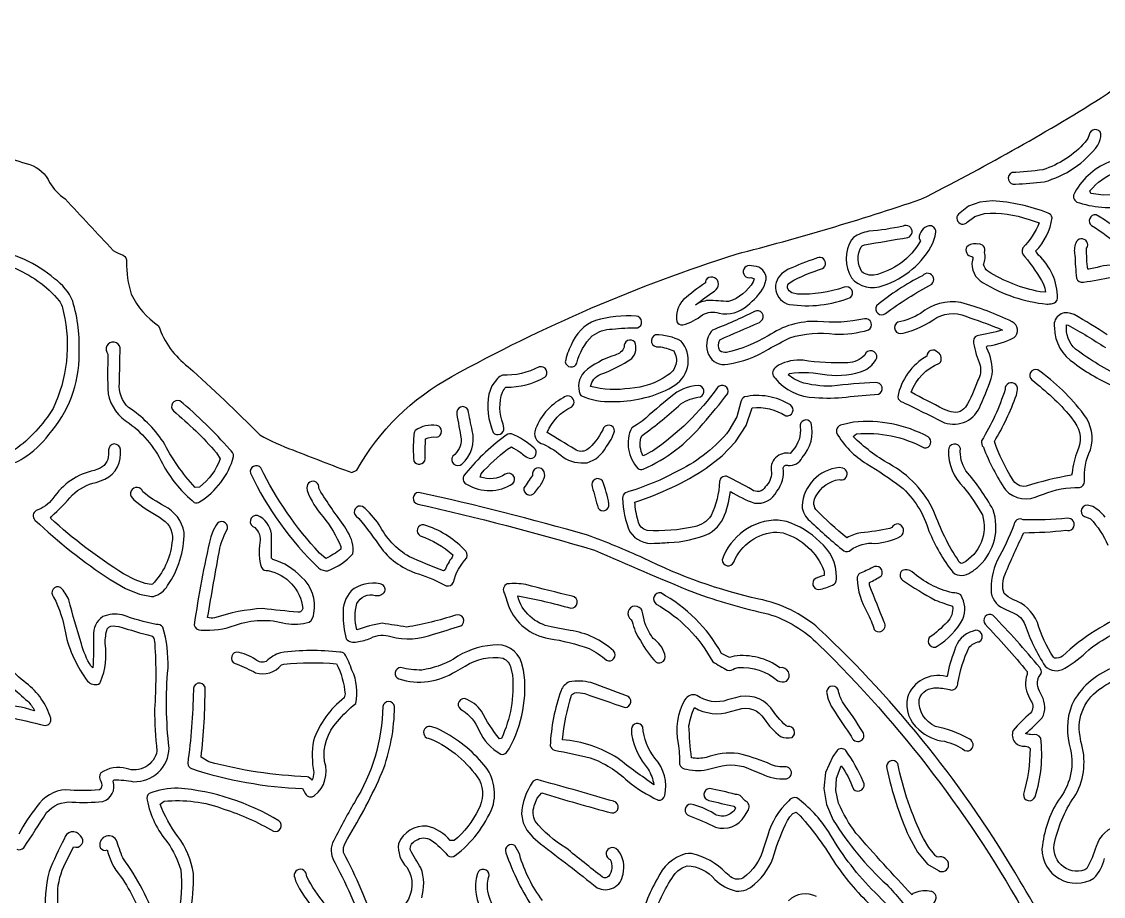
# Model space of a CAD drawing. Extents: x 1.4 to 96.1, y 1 to 80.1.
# Drawn here: x 30.58 to 36.22, y 19.85 to 24.41 of the extents above; entities that cross this region are included whole.
import ezdxf

# ---------------------------------------------------------------- set-up
doc = ezdxf.new("R2010")
doc.units = 0
doc.linetypes.add('0', pattern=[0])
doc.layers.add('1', color=7, linetype='0')

msp = doc.modelspace()

# ---------------------------------------------------------------- linework, layer by layer
at = {"layer": '1'}
for p, q in [((33.033676, 22.301605), (33.033657, 22.301544)), ((30.870066, 20.172699), (30.870136, 20.172699))]:
    msp.add_line(p, q, dxfattribs=at)
for points in [[(30.350386, 23.813843, 0.128986), (30.625219, 23.66925, -0.207), (30.728195, 23.574295, 0.095895), (30.808449, 23.489182, 0.004354), (31.059875, 23.221115, 0.079371), (31.111214, 23.196381, -0.300722), (31.128235, 23.161652, 0.077505), (31.15337, 22.993057, 0.133886), (31.296284, 22.827744, 0.151245), (31.450085, 22.614517, -0.013725), (31.82357, 22.259506, 0.042889), (31.995407, 22.180786, 0.006363), (32.302269, 22.063019), (32.329353, 22.075958, -0.14113), (32.823772, 22.563339, -0.049315), (34.305, 23.201477, 0.018829), (35.267727, 23.487457, 0.023233), (36.207748, 24.016418, 0.070766), (36.644474, 24.412888)], [(30.493643, 22.118698, 0.266309), (30.590088, 22.137894, 0.097316), (30.723383, 22.260666, 0.185498), (30.881891, 22.680243, 0.085654), (30.848532, 22.956528, 0.136353), (30.754166, 23.073288, 0.148248), (30.417768, 23.222672, 0.226057)], [(30.534018, 23.132843, -0.127484), (30.77845, 22.958176, -0.114461), (30.800213, 22.897186, -0.170372), (30.745995, 22.39653, -0.097315), (30.545925, 22.180771, -0.160311)], [(36.238518, 22.780075, 0.021694), (36.065865, 22.886673), (36.04937, 22.891525, 0.599894), (35.9632, 22.817017, 0.249709), (36.067707, 22.632385, 0.057035), (36.279881, 22.50856)], [(36.317249, 22.559479, -0.046364), (36.07378, 22.705473, -0.224703), (36.026257, 22.832321), (36.035, 22.831024, -0.019807), (36.229408, 22.714249, 0.311093)], [(36.227589, 21.830688, 0.08756), (36.163452, 21.88562), (36.135197, 21.89241, 0.97876), (36.131462, 21.830048), (36.150707, 21.822083, -0.098507), (36.241001, 21.68367, 0.013601)], [(36.367825, 21.335281, 0.096096), (36.005985, 21.106445, -0.209381), (35.963638, 21.095871), (35.958313, 21.100632, -0.071045), (35.875427, 21.281387, 0.218289), (35.746639, 21.400482, -0.062632), (35.70084, 21.431671, -0.179345), (35.706593, 21.533768, -0.013064), (35.804028, 21.749298, 0.028444), (36.023441, 21.762314, 1.272098), (36.0308, 21.824402, -0.034266), (35.800381, 21.817057, 0.558211), (35.752041, 21.789108, -0.033948), (35.665604, 21.60405, 0.121936), (35.634193, 21.435547, 0.269515), (35.709892, 21.349747), (35.748577, 21.331909, -0.206458), (35.811085, 21.267944, 0.061014), (35.915016, 21.053726, 0.344298), (36.017574, 21.042404, 0.058657), (36.142197, 21.138306, -0.074122), (36.378529, 21.271851)], [(30.557318, 20.099182, 0.324679), (30.593157, 20.106689, 0.008634), (30.712032, 20.28981, -0.23772), (30.844069, 20.345367, 0.043367), (31.005087, 20.348173, 0.412822), (31.059797, 20.453476), (31.062519, 20.460068, -0.065894), (31.165335, 20.451218, 0.416433), (31.350769, 20.6259, -0.051802), (31.345232, 21.042465, 0.078107), (31.318684, 21.257141, 0.299794), (31.282806, 21.270569, -0.032899), (31.105633, 21.320892, 0.155192), (31.005445, 21.311996, 0.26439), (30.956882, 21.210846, -0.02464), (30.953173, 21.045425), (30.943237, 21.054642, -0.07893), (30.89448, 21.169357, -0.012055), (30.827921, 21.399704, 0.096183), (30.785545, 21.463778, 0.859731), (30.749115, 21.413696, -0.081489), (30.810081, 21.226593, 0.105572), (30.925903, 20.975002, 0.295398), (30.983362, 20.960066), (30.989332, 20.965267), (30.993963, 20.971685, 0.13301), (31.017618, 21.171082, -0.062327), (31.027731, 21.248871, -0.301809), (31.072035, 21.262024), (31.089521, 21.25946, 0.008314), (31.262066, 21.210236), (31.271126, 21.199799), (31.275913, 21.170853, -0.032174), (31.274942, 20.828796, 0.031404), (31.287436, 20.611847, -0.458353), (31.127668, 20.519699, 0.221959), (30.995607, 20.496979, 0.31762), (30.994997, 20.453873, -0.238871), (30.995275, 20.413773), (30.987291, 20.409607, -0.051428), (30.812834, 20.408722, 0.240963), (30.661924, 20.321671, 0.049587), (30.56739, 20.177612)], [(30.447327, 21.032745, 0.034797), (30.614405, 20.870773, -0.050944), (30.650003, 20.822723), (30.647968, 20.821136, 0.071495), (30.461502, 20.852434, 0.212729)], [(30.504143, 20.79071, -0.003715), (30.705555, 20.744247, 0.461067), (30.733881, 20.782455, 0.160071), (30.60659, 20.964035, -0.045204), (30.504967, 21.060638, 0.245567)], [(36.262573, 21.042725, 0.183247), (36.054173, 20.852768, 0.170125), (36.047787, 20.618591, -0.226877), (35.984005, 20.355515, 0.112536), (35.898575, 20.102066, 0.585271), (36.16872, 19.947464, 0.13194), (36.224407, 20.050797, -0.096465)], [(36.301125, 20.223953, 0.274444), (36.181419, 20.113586, -0.050835), (36.132019, 19.998184), (36.121185, 19.991274, -0.610047), (35.965942, 20.139343, -0.100892), (36.075314, 20.384842, 0.202452), (36.101585, 20.660324), (36.097317, 20.688049, -0.316577), (36.211491, 20.941696, -0.043059), (36.296227, 20.99115, 0.838829)], [(32.430416, 19.689011, 0.03437), (32.260124, 20.082541, -0.206684), (32.270287, 20.133453), (32.280098, 20.152527, 0.031852), (32.461212, 20.500305, 0.089311), (32.525166, 20.84256, 0.849587), (32.463516, 20.842438, -0.1362), (32.315887, 20.343277, 0.009325), (32.201344, 20.13179, 0.225447), (32.215481, 20.02623, -0.038086), (32.386986, 19.632912)], [(32.666847, 19.845329, 0.157717), (32.662628, 20.002029, -0.023803), (32.607952, 20.095123, -0.360171), (32.636696, 20.144119, -0.323623), (32.716465, 20.14624, -0.068574), (32.801716, 20.067276, 0.354465), (32.841164, 20.066086, 0.134626), (33.036182, 20.319168, 0.270819), (32.980465, 20.551331, 0.102988), (32.747574, 20.727997), (32.719925, 20.737179, 1.076595), (32.700512, 20.677429), (32.715767, 20.673462, -0.141928), (32.967484, 20.459793, -0.242436), (32.9622, 20.306412, -0.109649), (32.835751, 20.143814), (32.815521, 20.144394, 0.157482), (32.695305, 20.219667, 0.335727), (32.546268, 20.128113, 0.239836), (32.589359, 20.005737, -0.312759), (32.584152, 19.818075, -0.152496)], [(31.46221, 19.766251, 0.048708), (31.477024, 19.972931, 0.129011), (31.396172, 20.165543, -0.0667), (31.303406, 20.334183), (31.32477, 20.349075, -0.116744), (31.636461, 20.30867, -0.056544), (31.894209, 20.192503, 0.830301), (31.923004, 20.24678, 0.116482), (31.3986, 20.417618, 0.093789), (31.24708, 20.389771, 0.301136), (31.235874, 20.355759, 0.127845), (31.34297, 20.134583, -0.072047), (31.411215, 19.992279, -0.078959), (31.398014, 19.756058, 0.427292)], [(35.24847, 19.568405, 0.097418), (35.011005, 19.890594, -0.060626), (34.786564, 20.191391, 0.092233), (34.620693, 20.36676, 0.335358), (34.579014, 20.351135, 0.140733), (34.470146, 20.171997), (34.447865, 20.10527, -0.176898), (34.339657, 19.94841, -0.333953), (34.268997, 19.96228), (34.25095, 19.976563, 0.150061), (34.07304, 20.076147), (34.056492, 20.076635), (34.04002, 20.074974, 0.225001), (33.895523, 19.947052, 0.082214), (33.800323, 19.698242, 0.16634)], [(33.876247, 19.746704, -0.079779), (33.987499, 19.973358, -0.118605), (34.049885, 20.013321, -0.209665), (34.193985, 19.94133, 0.134576), (34.304996, 19.880768, 0.226581), (34.400822, 19.917526, 0.156247), (34.502995, 20.073685, -0.044839), (34.572735, 20.248779), (34.585712, 20.267563), (34.600563, 20.285278), (34.618446, 20.292404), (34.638962, 20.273575, -0.044576), (34.822411, 20.021988, 0.050506), (35.019928, 19.793289, -0.075272)], [(30.767508, 19.580627, 0.006092), (30.770727, 19.890564, -0.104032), (30.820425, 20.046768), (30.853392, 20.112106, 0.874926), (30.888769, 20.169067, 0.669573), (30.803606, 20.152267, 0.026955), (30.726173, 19.983795, 0.086825), (30.708458, 19.747116, 0.016877)], [(31.287621, 19.712296, 0.075516), (31.109451, 20.053726, -0.021386), (31.075417, 20.148453, 0.895333), (30.992311, 20.106359, 0.329642), (31.028677, 20.09523, 0.120107), (31.096552, 19.960312, -0.076375), (31.230381, 19.683777, -0.259786)], [(33.295589, 19.831802, -0.088742), (33.177402, 20.069221, 0.075351), (33.152138, 20.118649, 0.743778), (33.105427, 20.081192, 0.068131), (33.253647, 19.78331, 0.109358)], [(32.162773, 19.813065, -0.047464), (32.067844, 19.955231), (32.066097, 19.96431, 1.21073), (32.005127, 19.949417), (32.008835, 19.934601, 0.068066), (32.110889, 19.779861, -0.13468)], [(33.09087, 19.720718, -0.105536), (33.010723, 19.880478, -0.113613), (33.017933, 19.96254, 0.871756), (32.956867, 19.972748, 0.219574), (32.989269, 19.76236, 0.042697)], [(34.722961, 19.85228, 0.330204), (34.577656, 19.830261, 0.224813)]]:
    msp.add_lwpolyline(points, format="xyb", dxfattribs=at)
for points in [[(35.76086, 23.566605, 0.015943), (35.909206, 23.578156, 0.165573), (36.190376, 23.769547, 0.122081), (36.205978, 23.829102, 0.796912), (36.145, 23.823624), (36.136887, 23.804489), (36.123703, 23.784439, -0.13159), (35.903507, 23.6409, -0.012867), (35.742508, 23.626492, 0.929828)], [(36.83176, 23.611145, 0.51751), (36.912449, 23.752762, 0.106611), (36.875271, 23.816238, 0.232956), (36.777374, 23.827316, -0.081259), (36.655136, 23.827209, 0.166583), (36.377029, 23.754978, 0.198719), (36.356876, 23.716444, 0.611979), (36.410484, 23.700836, -0.177544), (36.607044, 23.763611, -0.002637), (36.751705, 23.761124, -0.044044), (36.835201, 23.768219, -0.298705), (36.851383, 23.686447, 0.020223), (36.671867, 23.60878, -0.072168), (36.290226, 23.510834), (36.218491, 23.509247), (36.15377, 23.516708), (36.148563, 23.532227, -0.113446), (36.282681, 23.630569, 0.843593), (36.246971, 23.681351, 0.178414), (36.06255, 23.509262, 0.434167), (36.093857, 23.468765, 0.13456), (36.361862, 23.457932, 0.073339)], [(35.953403, 22.943512, 0.349205), (35.979862, 22.971985, 0.210866), (35.880703, 23.195892, -0.002574), (35.865452, 23.216415, 0.157588), (35.951706, 23.391113, 0.280912), (35.930302, 23.415649, 0.076448), (35.641434, 23.479248), (35.575394, 23.472763), (35.514965, 23.450897), (35.462933, 23.410002, 1.000023), (35.50919, 23.36795), (35.549603, 23.398117), (35.598873, 23.4133, -0.106104), (35.83115, 23.381393), (35.884682, 23.364594, -0.092804), (35.799328, 23.234787, 0.364221), (35.809093, 23.188095, -0.046193), (35.906948, 23.044235), (35.913486, 23.024307), (35.91724, 23.003418), (35.888962, 23.005127, -0.092492), (35.616192, 23.11203, -0.157944), (35.594456, 23.148453, 0.173991), (35.59948, 23.210451, 0.580447), (35.564102, 23.254211, 0.236131), (35.507286, 23.240097, 0.5579), (35.534027, 23.188555, -0.466953), (35.53587, 23.170654, 0.326411), (35.591763, 23.052322, 0.112808), (35.92358, 22.940939, 0.025409)], [(36.528721, 23.038925), (36.512138, 23.087112), (36.477695, 23.145889, 0.101185), (36.180977, 23.405993, 0.779694), (36.157471, 23.350128, -0.091618), (36.430443, 23.104721), (36.442204, 23.083939, 0.242127), (36.18647, 23.131912), (36.141933, 23.12233), (36.137913, 23.122314, -0.045293), (36.131401, 23.232058, 1.167465), (36.075169, 23.259171, 0.16256), (36.070126, 23.195328, 0.014659), (36.078136, 23.076141, 0.390278), (36.115356, 23.054901, 0.002898), (36.262653, 23.080658, -0.159398), (36.404194, 23.033493, 0.118553), (36.502853, 23.002136, 0.424166)], [(35.309059, 23.348936, 0.341527), (35.258648, 23.283691), (35.261654, 23.276337), (35.26643, 23.269974, -0.210786), (35.022179, 23.091293, -0.18096), (34.960526, 23.108887, -0.267808), (34.955956, 23.239609), (34.962231, 23.244659), (34.974762, 23.250036, -0.001214), (35.19978, 23.288315, 1.092439), (35.174538, 23.346878, -0.032664), (34.996078, 23.320328, 0.096716), (34.917023, 23.288971), (34.90567, 23.27655, 0.27303), (34.90559, 23.077713, 0.329012), (35.071648, 23.03775, 0.196976), (35.330688, 23.258606), (35.342499, 23.295319), (35.345417, 23.317825, 0.465747)], [(34.573174, 23.024887, -0.374241), (34.586353, 23.053711, -0.059393), (34.755619, 23.125992, 1.038226), (34.720161, 23.178772, 0.023239), (34.576981, 23.122406), (34.552979, 23.106613, 0.67319), (34.583389, 22.939255, 0.133253), (34.900192, 22.975906, 0.863799), (34.868332, 23.028915, -0.095629), (34.625015, 22.993484), (34.596008, 22.999786, -0.210564)], [(34.027557, 22.832397, 0.105557), (34.129868, 22.884933, -0.215712), (34.21624, 22.894165, 0.246942), (34.363674, 22.934326, 0.10338), (34.45142, 23.033798), (34.461521, 23.069183, 0.410918), (34.397392, 23.139404), (34.373562, 23.142456, 1.114334), (34.381859, 23.079117, -0.104008), (34.399323, 23.072601), (34.39463, 23.057495, -0.17365), (34.26598, 22.953705, 0.009876), (34.159351, 22.960312, 0.104494), (34.093197, 22.936737, -0.020748), (34.191669, 23.007813), (34.201019, 23.01787, 1.13653), (34.146717, 23.066301, 0.116372), (34.14505, 23.052139, 0.020677), (34.030075, 22.964737, 0.238176), (33.995377, 22.849167, 0.319951)], [(35.08263, 22.892059, -0.033282), (35.324745, 23.045561, 1.060341), (35.275909, 23.089157, 0.05583), (35.036121, 22.931839, 0.814565)], [(35.6105, 22.711807), (35.608982, 22.717331), (35.615501, 22.723389, 0.096686), (35.753277, 22.76683, 0.555728), (35.743301, 22.848755, 0.04864), (35.4762, 22.949371, 0.219972), (35.266155, 22.8927, -0.09514), (35.147579, 22.847227, 0.946616), (35.175358, 22.789551, 0.100527), (35.350773, 22.871351, -0.244938), (35.522308, 22.86937, -0.022605), (35.693764, 22.805923, -0.025625), (35.56039, 22.77626, 0.365779), (35.542366, 22.737686, 0.04796), (35.576023, 22.621643, -0.181358), (35.565128, 22.544159, -0.040767), (35.500706, 22.403259, -0.342973), (35.414169, 22.383102), (35.385773, 22.39357, -0.005184), (35.21759, 22.481018, -0.218989), (35.363937, 22.632355, 0.504622), (35.355267, 22.689209, 0.712861), (35.298794, 22.670319, 0.215974), (35.14695, 22.457565, 0.316346), (35.17289, 22.430038, -0.001702), (35.390526, 22.32283, 0.417368), (35.57785, 22.414377, 0.043387), (35.639351, 22.573868, 0.140182)], [(34.82011, 22.784515, 0.084138), (34.994911, 22.806536, 0.817201), (34.974766, 22.864395, -0.085468), (34.728558, 22.8508, 0.161551), (34.472172, 22.775131, -0.071608), (34.255016, 22.688232, -0.136068), (34.220253, 22.696503, -0.21363), (34.219337, 22.754486, -0.003494), (34.427601, 22.845703), (34.434452, 22.852327, 0.943161), (34.400192, 22.902283, -0.023739), (34.1828, 22.805552), (34.174332, 22.798479, 0.267999), (34.16164, 22.677591, 0.357011), (34.261654, 22.627689, 0.102391), (34.473434, 22.706541, -0.000922), (34.584332, 22.765732, -0.102345)], [(33.475075, 22.633286, -0.134975), (33.554783, 22.774689, -0.166657), (33.659439, 22.810318, -0.033983), (33.790997, 22.817444, 0.815794), (33.784897, 22.878387, 0.079251), (33.572525, 22.855759, 0.213886), (33.4454, 22.726395, 0.073521), (33.414803, 22.639999, 0.780776)], [(34.019005, 22.747696, 0.134636), (33.885403, 22.780031, 0.957425), (33.901756, 22.718765, -0.089573), (33.979946, 22.696747, -0.434559), (33.946411, 22.569016, -0.13821), (33.751446, 22.501572, -0.095721), (33.546608, 22.510834, -0.283686), (33.600124, 22.574905, 0.062804), (33.762207, 22.658188, 0.297642), (33.77692, 22.742933, 0.753061), (33.722168, 22.716507, -0.242513), (33.674099, 22.675278, 0.099365), (33.513008, 22.586792, 0.279472), (33.491833, 22.469528), (33.49646, 22.464691, 0.126124), (33.662415, 22.433228, 0.1168), (33.954533, 22.498627), (33.986248, 22.519135, 0.453082)], [(31.509638, 21.909576, 0.185816), (31.686972, 22.146164, 0.248344), (31.666241, 22.182968, 0.044086), (31.406195, 22.436855, 0.800552), (31.372978, 22.384583, -0.03893), (31.597462, 22.166031), (31.617556, 22.134155, -0.141395), (31.508331, 21.986786), (31.485619, 21.98439, -0.060966), (31.318985, 22.224472, 0.098751), (31.139561, 22.401978, -0.234595), (31.091715, 22.529842, 0.001952), (31.095665, 22.712585, 1.357847), (31.032114, 22.680374, 0.021582), (31.03299, 22.47348, 0.212715), (31.142759, 22.319855, -0.126779), (31.324316, 22.093033, 0.089554), (31.481844, 21.907043, 0.236068)], [(34.878696, 22.456451, -0.017959), (35.04628, 22.470806, 0.892604), (35.030731, 22.531448, 0.021027), (34.80431, 22.513657, -0.081928), (34.638229, 22.535004), (34.60498, 22.551071), (34.575916, 22.572937), (34.582882, 22.579926, -0.083426), (34.779503, 22.571823, 0.120912), (34.976238, 22.596375, 0.158845), (35.037689, 22.660095, 0.94697), (34.97485, 22.675552, -0.194986), (34.88744, 22.634857, -0.049006), (34.653862, 22.648407, 0.134368), (34.525883, 22.623154), (34.507931, 22.60878, 0.475221), (34.507973, 22.555283, 0.22324), (34.715969, 22.454559, 0.053637)], [(33.094509, 22.295822), (33.09066, 22.31572, -0.173668), (33.087257, 22.482586, -0.068492), (33.105759, 22.508194, 0.130606), (33.308811, 22.559494, 0.816861), (33.279549, 22.613312, -0.125377), (33.087215, 22.569763, 0.149274), (33.061962, 22.553055), (33.032207, 22.515335), (33.016163, 22.47226, 0.140679), (33.039089, 22.272032, 0.752918)], [(35.90625, 21.949982, -0.102616), (36.094654, 21.985245, 0.376411), (36.120842, 22.017014, -0.143981), (36.152031, 22.181488, 0.240018), (36.116638, 22.366074, 0.074965), (35.877102, 22.598879, 0.840031), (35.846325, 22.545578, -0.051444), (36.048038, 22.354782), (36.069477, 22.323792, -0.276637), (36.084042, 22.176712, 0.079177), (36.056244, 22.061996), (36.051998, 22.048431, 0.037003), (35.8158, 21.990963, -0.312516), (35.744484, 22.028397, -0.05027), (35.650551, 22.223877, 0.047735), (35.765034, 22.466614), (35.768673, 22.485535, 1.294911), (35.706635, 22.496002, -0.059801), (35.584038, 22.228592, 0.243024), (35.593143, 22.194611, 0.048272), (35.707733, 21.971848, 0.338741), (35.88604, 21.944004, 0.007542)], [(33.821404, 22.080734, 0.117887), (34.131264, 22.316574, 0.018181), (34.261894, 22.475693, 0.845586), (34.208088, 22.505783, -0.087227), (33.869556, 22.175148, -0.020825), (33.819633, 22.149277, -0.177908), (33.80899, 22.244522), (33.816071, 22.256775, 0.029652), (34.0173, 22.420517, -0.109655), (34.119419, 22.458113, 0.766691), (34.107872, 22.517303, 0.169111), (33.96484, 22.45787, 0.008165), (33.815403, 22.330704), (33.788643, 22.312653), (33.760803, 22.29631, 0.308614), (33.794048, 22.082901, 0.230794)], [(33.52858, 22.114151, 0.206546), (33.627991, 22.196381, 0.076784), (33.672009, 22.278305, 0.860675), (33.609722, 22.286255, -0.106908), (33.528023, 22.180386, -0.275129), (33.464584, 22.183901, 0.00112), (33.319672, 22.272156, -0.183489), (33.448757, 22.405975, 1.080818), (33.40448, 22.452118, 0.203776), (33.255745, 22.275818, 0.402322), (33.300545, 22.210373, -0.076196), (33.403076, 22.142883, 0.171195)], [(33.954636, 21.698517, 0.099857), (34.165283, 21.745819, 0.191627), (34.251019, 21.856964), (34.264702, 21.906158), (34.275013, 21.964615, 0.056173), (34.400253, 21.903595, 0.328622), (34.517345, 21.965332, 0.202298), (34.550541, 22.087067, -0.473224), (34.576077, 22.099945, 0.316454), (34.648865, 22.140869, 0.255602), (34.695267, 22.322741, 0.806493), (34.638191, 22.300919, -0.233754), (34.599739, 22.179504), (34.586834, 22.162886, 0.544514), (34.488918, 22.063324, -0.226788), (34.456375, 21.988251, -0.469009), (34.387772, 21.973526, 0.019827), (34.255417, 22.043198, 0.441842), (34.218246, 22.015778, -0.100992), (34.174831, 21.838516, -0.202513), (34.086983, 21.780228, -0.069079), (33.841133, 21.760651, -0.30339), (33.794029, 21.810715, -0.057907), (33.778015, 21.908737, 0.068676), (34.149731, 22.086212), (34.231464, 22.15004), (34.302334, 22.223663), (34.356613, 22.307236), (34.388592, 22.400909, -0.166911), (34.563633, 22.358479, 0.836179), (34.587559, 22.415146, 0.197204), (34.348083, 22.456909, 0.260203), (34.330254, 22.432281), (34.309071, 22.353973), (34.26746, 22.28157, -0.109471), (34.009449, 22.074966, -0.05406), (33.72858, 21.957886, 0.277501), (33.713848, 21.929291, 0.10541), (33.751244, 21.754318, 0.283203), (33.880375, 21.694641, 0.023013)], [(32.876289, 22.10733, 0.284213), (32.93021, 22.281586, -0.004728), (32.908272, 22.38887, 0.892104), (32.849564, 22.367661, 0.001902), (32.872162, 22.239044, -0.23823), (32.82943, 22.148268, 0.906793)], [(35.573895, 21.577591, 0.284972), (35.644806, 21.86824, 0.051889), (35.50251, 22.072021, -0.17686), (35.474133, 22.188202, 0.905161), (35.412098, 22.178741, 0.219132), (35.490223, 21.987076, -0.036755), (35.588066, 21.841858, -0.353668), (35.48502, 21.589582, -0.426787), (35.464088, 21.602463, -0.059883), (35.335983, 21.859436, 0.161126), (35.103352, 22.107697, -0.068679), (34.914707, 22.251419), (34.931385, 22.263855, -0.148852), (35.284943, 22.191299, 0.810353), (35.305027, 22.249054, 0.152681), (34.916557, 22.324722), (34.86396, 22.312851, 0.477332), (34.827988, 22.270386, 0.133121), (34.986637, 22.108459, -0.02301), (35.161652, 21.990845, -0.142484), (35.309906, 21.757706, 0.0678), (35.434246, 21.542831, 0.358297), (35.528404, 21.543304, 0.038586)], [(32.657612, 22.106049, 0.35584), (32.685093, 22.13446, -0.02093), (32.687317, 22.239258, -0.151646), (32.745399, 22.247173, 0.819544), (32.745609, 22.308472, 0.198534), (32.633442, 22.281738, 0.198401), (32.625603, 22.254761, 0.04687), (32.626091, 22.12291, 0.31388)], [(33.18018, 22.168915, 0.112168), (33.233257, 22.13553, 0.681385), (33.252972, 22.190338, 0.080306), (33.134586, 22.26503, 0.235906), (33.100105, 22.251892, 0.074625), (32.885437, 22.043976, 0.433118), (32.902912, 22.000792, 0.286979), (33.141163, 22.005173, 0.923336), (33.102036, 22.053665, -0.230441), (32.97179, 22.039337), (32.977081, 22.056931, -0.050954), (33.11414, 22.185196), (33.134174, 22.196518, -0.024242)], [(31.269464, 21.417526, 0.195031), (31.343006, 21.473557, 0.154279), (31.42911, 21.750671, 0.231371), (31.326477, 21.888, -0.045734), (31.21377, 21.961578, 1.29321), (31.159201, 21.930115), (31.166445, 21.920883, 0.048892), (31.300346, 21.8302), (31.316469, 21.818222, -0.322254), (31.365414, 21.696823, -0.168881), (31.263357, 21.480804), (31.258011, 21.479095), (31.22513, 21.48407), (31.173317, 21.503601), (31.113272, 21.535309, -0.045618), (30.733458, 21.824448), (30.738037, 21.833405, 0.029333), (30.846786, 21.945999, -0.138468), (30.970312, 22.011536), (30.992785, 22.019424, 0.344201), (31.09712, 22.160583), (31.097639, 22.183365, 0.949822), (31.035275, 22.18074), (31.034235, 22.156311, -0.343293), (30.979166, 22.08107), (30.960928, 22.074326, 0.194461), (30.745693, 21.927368, -0.148698), (30.658247, 21.864714, 0.486467), (30.651705, 21.815369, 0.043667), (31.043863, 21.504791), (31.12389, 21.459015), (31.196733, 21.428009), (31.258196, 21.416595)], [(32.178341, 21.5513, 0.126704), (32.30793, 21.639832, 0.180984), (32.280289, 21.75473), (32.265446, 21.780426, -0.018271), (32.133869, 21.973724), (32.131588, 21.981689, 1.131926), (32.068981, 21.982437), (32.070309, 21.968887, 0.095424), (32.153637, 21.831299, -0.077539), (32.245193, 21.676544), (32.245895, 21.662674, -0.046284), (32.167774, 21.615265), (32.134708, 21.642899, -0.074394), (31.829206, 22.087036, 0.808813), (31.774908, 22.058914, 0.091464), (32.131107, 21.564459, 0.190493)], [(33.277836, 21.987152, 0.125064), (33.308064, 22.046936), (33.304344, 22.066269, 0.944682), (33.24398, 22.047638, 0.016373), (33.19976, 21.982834, 0.817458), (33.256233, 21.959076)], [(34.901028, 21.658173, -0.188398), (35.028549, 21.693726, 0.106332), (35.163059, 21.730568, 0.650414), (35.148876, 21.794849, 0.272326), (35.115677, 21.77562), (35.106323, 21.770813, -0.02879), (34.954216, 21.749069, 0.079886), (34.881458, 21.722809, -0.029634), (34.720802, 21.869934, -0.320789), (34.722424, 21.941437, -0.242355), (34.841557, 22.026127, 1.020061), (34.861496, 22.08548), (34.841999, 22.088821, 0.369841), (34.648327, 21.889309, 0.217739), (34.689674, 21.810944, 0.021592), (34.866837, 21.654007, 0.3002)], [(33.621693, 21.864716, 0.365714), (33.642639, 21.89917, 0.045798), (33.608829, 22.019699, 0.851085), (33.555195, 21.98912, -0.002855), (33.585857, 21.876877, 0.33665)], [(36.322945, 18.373566, 0.082023), (36.215206, 18.999329, 0.058031), (35.783649, 19.934408, 0.07147), (34.736694, 21.24884, 0.130312), (34.423237, 21.403214, -0.059926), (33.822689, 21.616196, 0.021832), (33.530582, 21.735794, 0.015898), (32.650909, 21.959614, 0.845512), (32.645836, 21.898209, -0.018288), (33.566978, 21.657913, 0.006415), (34.082436, 21.438721, 0.031732), (34.470448, 21.32576, -0.128569), (34.735065, 21.165695, -0.074021), (35.824093, 19.73629, -0.043305), (36.171288, 18.934849, -0.064743), (36.262081, 18.365189, 0.83011)], [(32.832211, 21.490829, -0.128958), (32.902222, 21.618179, 0.351575), (32.887272, 21.662354, 0.123619), (32.678608, 21.79073, 0.820117), (32.6595, 21.732498, -0.104251), (32.828697, 21.633255), (32.825062, 21.621231, 0.069671), (32.788208, 21.555038), (32.780994, 21.549942, -0.01102), (32.602448, 21.623871, -0.145472), (32.445766, 21.790939, 0.070267), (32.359196, 21.885529, 0.828336), (32.324604, 21.834625), (32.338932, 21.823532, -0.029398), (32.456589, 21.666107, 0.150926), (32.650921, 21.534439, -0.043411), (32.795025, 21.472733, 0.378332)], [(31.696321, 21.266693, -0.159777), (31.958662, 21.275452, 0.097131), (32.080204, 21.28215, 0.240321), (32.104843, 21.329636, 0.26931), (32.040379, 21.518204, 0.132788), (31.891439, 21.609711), (31.884031, 21.616257, 0.000422), (31.884413, 21.742874, 0.263657), (31.810877, 21.83893, 0.950893), (31.797209, 21.776077, -0.264024), (31.823847, 21.697571, 0.109895), (31.831236, 21.567032, 0.256013), (31.866337, 21.551437, -0.329963), (32.046696, 21.354855, -0.432122), (32.022209, 21.335159, -0.014333), (31.838017, 21.354462, 0.060937), (31.587042, 21.305441, -0.168849), (31.551323, 21.307707, -0.002471), (31.615105, 21.668701, -0.061582), (31.655415, 21.771103, 0.862916), (31.595913, 21.789246), (31.580997, 21.761169), (31.567921, 21.72757, 0.022339), (31.4814, 21.268044, 0.412139), (31.517284, 21.241699, 0.105851)], [(34.745441, 21.454819, 0.056774), (34.81641, 21.480576, 0.213787), (34.827663, 21.5168, 0.225152), (34.741226, 21.701935, 0.114645), (34.566936, 21.808243), (34.523815, 21.815096, 0.322947), (34.232487, 21.607605, 0.814673), (34.292496, 21.595535, -0.293625), (34.517532, 21.75264), (34.54987, 21.748093, -0.229142), (34.762554, 21.552187, -0.0556), (34.763451, 21.526138, 0.110349), (34.71077, 21.503662, 0.744257)], [(35.059456, 21.234373, 0.463499), (35.07682, 21.282257, -0.000159), (35.001564, 21.470728, -0.025168), (34.999336, 21.489944, 0.039326), (35.060635, 21.523422, 0.833262), (35.016335, 21.568115, -0.026144), (34.948532, 21.536499, 0.251095), (34.935925, 21.508682, 0.127459), (34.988472, 21.333527, -0.036157), (35.024555, 21.24501, 0.322791)], [(35.35321, 21.157089, 0.124781), (35.487057, 21.298553, 0.233716), (35.475296, 21.424576, 0.16079), (35.4324, 21.436172, -0.123303), (35.221939, 21.545645, 0.272794), (35.17025, 21.551884, 0.494812), (35.172405, 21.502228, 0.026677), (35.342915, 21.397644, 0.011379), (35.432663, 21.366196, -0.230785), (35.404675, 21.283005, -0.047316), (35.31147, 21.202148, 0.828614)], [(32.402508, 21.200241, -0.210607), (32.505291, 21.207443, 0.164032), (32.728645, 21.221054, 0.004623), (32.871288, 21.263493, 0.929538), (32.84317, 21.319565, -0.039828), (32.588104, 21.257263, -0.002643), (32.461292, 21.277344, 0.046424), (32.329498, 21.24321, -0.136691), (32.32906, 21.380264, -0.357986), (32.424904, 21.422302, 0.310809), (32.474949, 21.442932, 0.458241), (32.449924, 21.483124, 0.224182), (32.298615, 21.445847, 0.199287), (32.257351, 21.324585, 0.058459), (32.272755, 21.196426, 0.294451), (32.329914, 21.180359, 0.070845)], [(33.666973, 21.092163, 0.374281), (33.666508, 21.133194, 0.152088), (33.439644, 21.239532), (33.376312, 21.25148), (33.341991, 21.25885, -0.302453), (33.167133, 21.420746, -0.02097), (33.443329, 21.356016, 0.974813), (33.450264, 21.418518, -0.005945), (33.20903, 21.478912, 0.069552), (33.112724, 21.482468, 0.458919), (33.097504, 21.431442), (33.119442, 21.367432, 0.266006), (33.329735, 21.19754, -0.050158), (33.539551, 21.14476, -0.072911), (33.630157, 21.083986, 0.336078)], [(34.567215, 20.974823, 0.801524), (34.532803, 21.044754, 0.194323), (34.294956, 21.105774), (34.270504, 21.098129, 0.019891), (34.229153, 21.120132, 0.141841), (33.912735, 21.43495, 0.81791), (33.888615, 21.377548, -0.142321), (34.183411, 21.075439, -0.009476), (34.259094, 21.031967, 0.221927), (34.29718, 21.041367), (34.315372, 21.046219, -0.201985), (34.522213, 20.976761, 0.209204)], [(33.91497, 21.072464, 0.408166), (33.932793, 21.115906, 0.189388), (33.871967, 21.197342), (33.867432, 21.203857), (33.864983, 21.211411, -0.130042), (33.819775, 21.325607), (33.815304, 21.340851, 1.406703), (33.758801, 21.295746), (33.764168, 21.286865, 0.111933), (33.806408, 21.1875, 0.077178), (33.888325, 21.074097, 0.223307)], [(35.815544, 20.699921), (35.813595, 20.701675, 0.027799), (35.900181, 20.784286, 0.253492), (35.897602, 20.897964), (35.885689, 20.923843, -0.318305), (35.89402, 21.014709, 0.277856), (35.886715, 21.046188, 0.022966), (35.641727, 21.319275, 0.814341), (35.602413, 21.272324, -0.019525), (35.82148, 21.02562), (35.821255, 21.009521, 0.213915), (35.828773, 20.898056), (35.840164, 20.87326, -0.352934), (35.838844, 20.80806, 0.049032), (35.748291, 20.717651, 0.593017), (35.813606, 20.637081, -0.146541), (35.836636, 20.624512, -0.071955), (35.802032, 20.385361, 0.873468), (35.862671, 20.372772, 0.10975), (35.891991, 20.677811, 0.342179), (35.846905, 20.696228, -0.028217)], [(35.534645, 20.625366, 0.485821), (35.515472, 20.676483, 0.07383), (35.344589, 20.739256, -0.325138), (35.258266, 20.880203, -0.35496), (35.350975, 20.939667, -0.089779), (35.426437, 20.928955, 0.42257), (35.460472, 20.966187, -0.068887), (35.518192, 21.149384, -0.193244), (35.571701, 21.181103, 0.991324), (35.539989, 21.236588, 0.272528), (35.443249, 21.135452, 0.049084), (35.403996, 20.999603), (35.399059, 20.999084, 0.393644), (35.197243, 20.890621, 0.282387), (35.257019, 20.723591, 0.173033), (35.391155, 20.661713, -0.092306), (35.497303, 20.613619, 0.352236)], [(33.108574, 20.603714), (33.123161, 20.623032, 0.162288), (33.198002, 21.032761), (33.186832, 21.07193, 0.377646), (33.038017, 21.162827, 0.142929), (32.832825, 21.089706, -0.089142), (32.668331, 21.033417, -0.072007), (32.557899, 21.046495, 0.785969), (32.547554, 20.986633, 0.219308), (32.84388, 21.026199), (32.89402, 21.053101, -0.196427), (33.091248, 21.094925, -0.249409), (33.130898, 21.042709), (33.139366, 21.006821, -0.133676), (33.082111, 20.676453), (33.0718, 20.674438, -0.054386), (32.978939, 20.818161, 0.160497), (32.890102, 20.884657, 0.875946), (32.878338, 20.823715, -0.162463), (32.964252, 20.719849, 0.1551), (33.078243, 20.594574, 0.27211)], [(32.109081, 20.379578, 0.318778), (32.160019, 20.556793, -0.228343), (32.227863, 20.764664, -0.054051), (32.322746, 20.858994, 0.168509), (32.303551, 21.032944, 0.039495), (32.26627, 21.116684, 0.174735), (32.239723, 21.126663, 0.064494), (31.931448, 21.123444, 0.115772), (31.856609, 21.078659, -0.281343), (31.801994, 21.087067, 0.125137), (31.70145, 21.127075, 0.900538), (31.705732, 21.064468, -0.020088), (31.801435, 21.018692, 0.306299), (31.935539, 21.060097), (31.948647, 21.063583, -0.048444), (32.222569, 21.066315, -0.099997), (32.267342, 20.908493), (32.263523, 20.888489, 0.146718), (32.102558, 20.6651, 0.086856), (32.104366, 20.499619, -0.112035), (32.094563, 20.45726, 0.254441), (32.069195, 20.47702, -0.057364), (31.55714, 20.55513), (31.517067, 20.578979, 0.030147), (31.538258, 20.94339, 0.966492), (31.477489, 20.926285, -0.027011), (31.447729, 20.546371, 0.269365), (31.467056, 20.519623, 0.069151), (32.046551, 20.414932), (32.06078, 20.387833, 0.482247)], [(33.933815, 20.379364, 0.239212), (33.881905, 20.573151, -0.144468), (33.818336, 20.736546, 0.80184), (33.759689, 20.725952), (33.759827, 20.6996, 0.133783), (33.846664, 20.516891, -0.098447), (33.876194, 20.435715, -0.014333), (33.688488, 20.573471, 0.122525), (33.400723, 20.669922, -0.051318), (33.447948, 20.901749, -0.255383), (33.47142, 20.915558), (33.491901, 20.91478), (33.516388, 20.910324, 0.00225), (33.726265, 20.838104, 0.843457), (33.734135, 20.899628, 0.003776), (33.548302, 20.967529, 0.111825), (33.435719, 20.971008, 0.213971), (33.392807, 20.926331, 0.07326), (33.335945, 20.638382, 0.27698), (33.358639, 20.615616, -0.007195), (33.5453, 20.575455, -0.106274), (33.739544, 20.454987, 0.061451), (33.898239, 20.355469, 0.397159)], [(34.953587, 20.663635, 0.439185), (34.966427, 20.707932, 0.022271), (34.859886, 20.866714, -0.081812), (34.836899, 20.931061, 0.968605), (34.778645, 20.906128, 0.114296), (34.821289, 20.812912, 0.02119), (34.905193, 20.688889, 0.480855)], [(34.56675, 20.466522, 1.016143), (34.556683, 20.528244, -0.138344), (34.46788, 20.549347, 0.038082), (34.316433, 20.597565, 0.114599), (34.1492, 20.578217, -0.111263), (34.072266, 20.575974, -0.014727), (34.059044, 20.741745, -0.060885), (34.087578, 20.837723, 0.213535), (34.276115, 20.816895), (34.315453, 20.827148, -0.368351), (34.451057, 20.77887, 0.080264), (34.536598, 20.687523, 0.186907), (34.596504, 20.68239, 0.781225), (34.574074, 20.739685), (34.565712, 20.743256, -0.076843), (34.485271, 20.837112, 0.311637), (34.301804, 20.888138), (34.260929, 20.877518, -0.243347), (34.099838, 20.90123, 0.369683), (34.037979, 20.877335, 0.183419), (34.002319, 20.65065, -0.051192), (34.00951, 20.543274, 0.350379), (34.047226, 20.516022, 0.132555), (34.168434, 20.518753), (34.210461, 20.528183, -0.195586), (34.385914, 20.513031), (34.434078, 20.493729, 0.13375)], [(35.268711, 19.741455, 0.170991), (35.347034, 19.844711, 0.464821), (35.311642, 19.879807, 0.169255), (35.225697, 19.867765, 0.060802), (35.222225, 19.861008, -0.009787), (34.92923, 20.183441, -0.063031), (34.83918, 20.339615), (34.825073, 20.404526), (34.828739, 20.469513), (34.853046, 20.534485, -0.070737), (34.915775, 20.412613, 0.931913), (34.966866, 20.451462, 0.055529), (34.876038, 20.614672, 0.427284), (34.830879, 20.613556), (34.809307, 20.583359), (34.771069, 20.498795), (34.761707, 20.414978), (34.776558, 20.332397), (34.810944, 20.251495, 0.069181), (35.08979, 19.914474, -0.037143), (35.231312, 19.743057, 0.333435)], [(35.412327, 20.016998, 0.484405), (35.357029, 20.058624, -0.231034), (35.338451, 20.071793), (35.309364, 20.107376), (35.280846, 20.154663, -0.063161), (35.147278, 20.545517, 0.899005), (35.090382, 20.519943, 0.050932), (35.206059, 20.163742), (35.250866, 20.083359), (35.302242, 20.021515), (35.359909, 19.987486, 0.576293)], [(33.641678, 19.958206, -0.353267), (33.609543, 19.954025, -0.01347), (33.417984, 20.106812, -0.092008), (33.258442, 20.245331, -0.211108), (33.253265, 20.32547), (33.269104, 20.365585), (33.291939, 20.393158, 0.009361), (33.656643, 20.288326, 0.930917), (33.666916, 20.349823), (33.64399, 20.355194, 0.006005), (33.268093, 20.461945, 0.241454), (33.243198, 20.447723, 0.130147), (33.186245, 20.28157), (33.194664, 20.237396), (33.215199, 20.198074), (33.246105, 20.161835), (33.285652, 20.126984, -0.007695), (33.580807, 19.898697, 0.527294), (33.715683, 19.969269, 0.229051), (33.690708, 20.093262), (33.678555, 20.102446, 1.135276), (33.64933, 20.045624, -0.274611)], [(34.332104, 20.373383, 0.209478), (34.301586, 20.38533, 0.014712), (34.165844, 20.415377, 0.873022), (34.162487, 20.353485, 0.000684), (34.293098, 20.323336), (34.302166, 20.313583, -0.449149), (34.188507, 20.285385, 0.07322), (34.06974, 20.334551, 0.873459), (34.061722, 20.273102, -0.024897), (34.197742, 20.21463, 0.349966), (34.348915, 20.271805), (34.369606, 20.304184, 0.421334), (34.352016, 20.352081), (34.347557, 20.356552)]]:
    msp.add_lwpolyline(points, format="xyb", close=True, dxfattribs=at)

doc.saveas('drawing.dxf')
